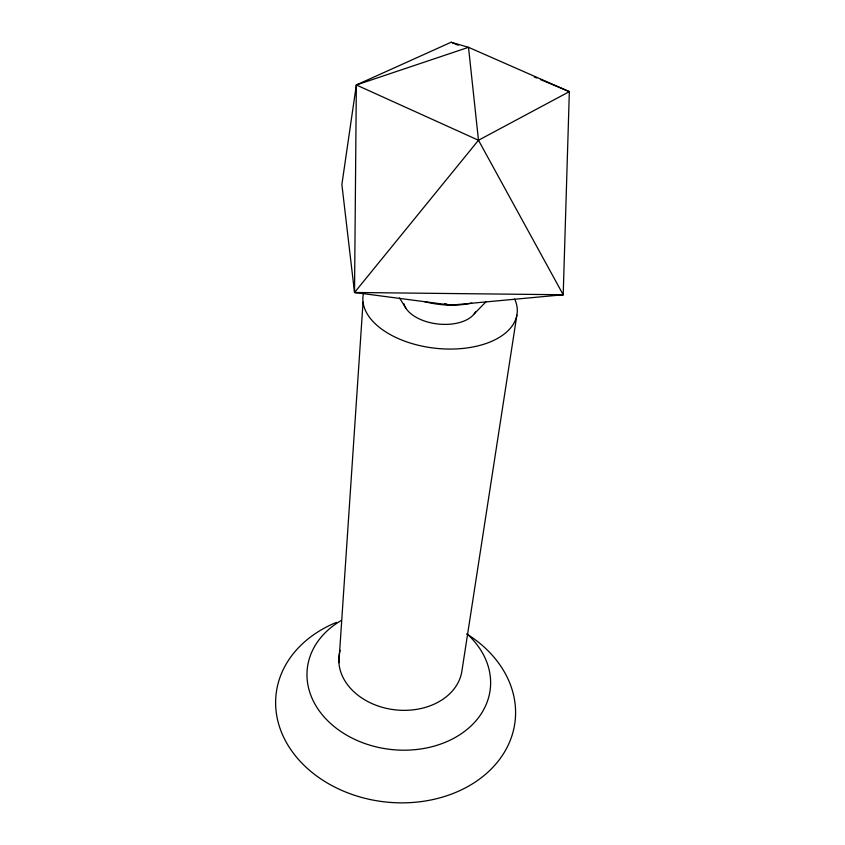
<?xml version="1.0" encoding="UTF-8"?>
<svg xmlns="http://www.w3.org/2000/svg" width="845" height="845" viewBox="0 0 845 845"><rect width="100%" height="100%" fill="white"/><g stroke="black" fill="none" stroke-linecap="round" stroke-linejoin="round"><path stroke-width="1.27" d="M556.675 294.81L563.203 294.747L478.481 140.249L468.5 47.309L356.347 84.975L354.53 292.486L450.945 305.151L563.203 294.747L569.35 91.63L468.5 47.309L451.093 42.25L356.347 84.975L341.876 184.559L354.53 292.486L357.16 292.581M338.887 662.702L363.054 302.119M516.876 315.111L461.761 671.944A61.928 47.394 6.3 0 1 390.115 709.113A61.928 47.394 6.3 0 1 340.07 650.375M540.388 79.536L569.35 91.63L478.481 140.249L354.53 292.486L563.203 294.747M474.256 313.812L486.213 301.559M444.681 303.661L447.185 304.253M451.093 42.25L458.339 45.271M534.357 77.022L536.765 78.025M356.347 84.975L478.481 140.249M399.516 297.947L405.78 308.034M514.7 299.077A77.539 43.729 6.3 0 1 444.977 348.964A77.539 43.729 6.3 0 1 363.54 293.204M475.545 311.837A36.937 20.819 6.3 0 1 437.689 323.973A36.937 20.819 6.3 0 1 403.847 303.63M471.721 303.133A59.805 32.638 6.3 0 1 424.443 301.58M467.095 633.961A92.052 71.223 6.3 0 1 458.898 735.308A92.052 71.223 6.3 0 1 328.272 721.303A92.052 71.223 6.3 0 1 341.306 620.484M466.905 634.035A120.265 94.915 6.3 0 1 481.217 777.791A120.265 94.915 6.3 0 1 300.419 761.588A120.265 94.915 6.3 0 1 336.542 622.353"/></g></svg>
